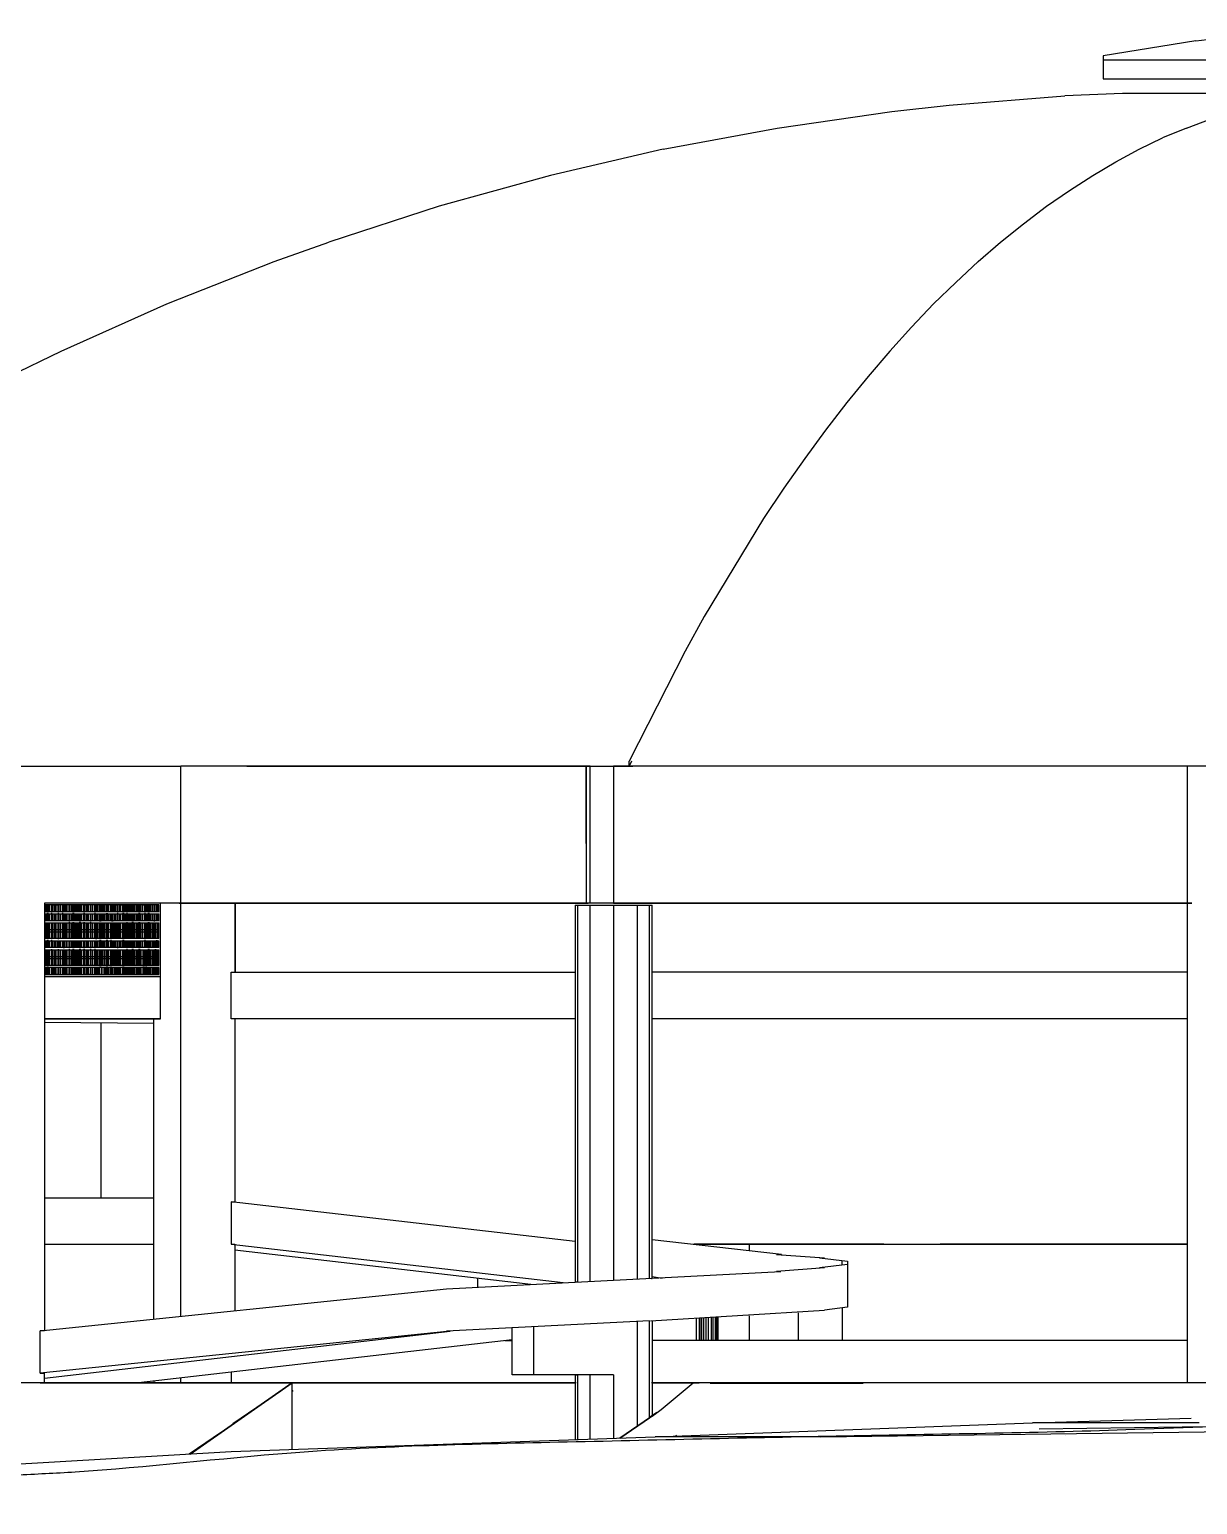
# Model space of a CAD drawing. Extents: x -748 to 161, y 105 to 425.
# Drawn here: x 27.9 to 58.22, y 386.05 to 424.33 of the extents above; entities that cross this region are included whole.
import ezdxf

# ---------------------------------------------------------------- set-up
doc = ezdxf.new("R2010")
doc.units = 0
doc.header["$LTSCALE"] = 2
doc.header["$MEASUREMENT"] = 0
doc.layers.get('0').update_dxf_attribs({"linetype": 'CONTINUOUS'})
doc.layers.add('LINHA_CHAO', color=6, linetype='CONTINUOUS')
doc.layers.add('TEXTO--0-20', color=25, linetype='CONTINUOUS')

msp = doc.modelspace()

# ---------------------------------------------------------------- linework, layer by layer
at = {"color": 7, "linetype": 'Continuous'}
for p, q in [((58.182, 424.028), (60.602, 424.325)), ((58.182, 424.028), (55.775, 423.64)), ((55.775, 423.64), (55.775, 423.541)), ((55.775, 423.541), (61.44, 423.541)), ((55.775, 423.541), (55.775, 423.041)), ((55.775, 423.041), (61.44, 423.041)), ((33.54, 405.207), (42.457, 405.207)), ((42.349, 403.206), (42.349, 405.207)), ((42.349, 405.207), (42.349, 401.655)), ((43.065, 405.207), (43.065, 401.655)), ((43.065, 401.655), (31.829, 401.655)), ((31.302, 398.654), (31.302, 399.754)), ((33.141, 399.862), (42.065, 399.862)), ((33.141, 398.654), (33.141, 399.862)), ((28.287, 398.654), (31.302, 398.654)), ((28.287, 398.654), (31.302, 398.654)), ((29.761, 394.012), (29.761, 398.554)), ((42.065, 398.654), (33.141, 398.654)), ((28.287, 394.012), (31.126, 394.012)), ((42.065, 392.876), (33.141, 393.903)), ((33.141, 393.903), (33.236, 393.903)), ((33.141, 393.903), (33.141, 392.804)), ((33.236, 393.903), (33.236, 393.885)), ((28.287, 392.804), (31.126, 392.804)), ((33.141, 392.804), (33.236, 392.804)), ((33.141, 392.804), (41.754, 391.812)), ((33.236, 392.804), (33.236, 392.786)), ((47.419, 392.542), (44.066, 392.921)), ((45.147, 392.804), (57.952, 392.804)), ((45.215, 392.795), (45.215, 392.804)), ((46.581, 392.804), (46.581, 392.633)), ((33.236, 392.66), (40.915, 391.767)), ((47.297, 392.542), (48.541, 392.452)), ((47.419, 392.542), (47.419, 392.533)), ((48.406, 392.452), (49.136, 392.362)), ((49.001, 392.38), (48.987, 392.362)), ((48.987, 392.362), (48.987, 392.281)), ((49.136, 392.362), (49.136, 391.172)), ((38.725, 391.65), (47.405, 392.101)), ((39.536, 391.695), (39.536, 391.929)), ((45.783, 392.011), (45.783, 392.002)), ((48.541, 392.191), (47.297, 392.101)), ((47.297, 392.101), (47.297, 392.092)), ((49.136, 392.281), (48.406, 392.191)), ((28.179, 390.559), (38.725, 391.65)), ((42.092, 391.83), (42.119, 391.83)), ((49.136, 391.172), (48.541, 391.091)), ((43.998, 390.821), (38.725, 390.55)), ((44.025, 390.821), (48.541, 391.091)), ((45.215, 390.307), (45.215, 390.875)), ((45.31, 390.884), (45.283, 390.875)), ((45.283, 390.875), (45.283, 390.307)), ((45.31, 390.307), (45.31, 390.884)), ((45.35, 390.884), (45.35, 390.307)), ((45.404, 390.307), (45.404, 390.884)), ((45.458, 390.884), (45.458, 390.307)), ((45.526, 390.307), (45.526, 390.893)), ((45.594, 390.893), (45.594, 390.307)), ((45.648, 390.307), (45.648, 390.893)), ((45.742, 390.902), (45.702, 390.902)), ((45.702, 390.902), (45.702, 390.307)), ((45.742, 390.307), (45.742, 390.902)), ((45.783, 390.902), (45.769, 390.902)), ((45.769, 390.902), (45.769, 390.307)), ((45.783, 390.307), (45.783, 390.902)), ((46.581, 390.947), (46.581, 390.307)), ((47.852, 391.028), (47.852, 390.307)), ((49.001, 391.145), (49.001, 390.307)), ((28.287, 390.559), (28.179, 390.559)), ((28.179, 389.46), (28.179, 390.559)), ((38.82, 390.55), (28.179, 389.46)), ((28.287, 390.568), (28.287, 390.559)), ((28.287, 389.333), (38.82, 390.55)), ((40.429, 390.325), (30.734, 389.207)), ((40.239, 390.307), (40.429, 390.307)), ((57.952, 390.307), (44.066, 390.307)), ((45.35, 390.307), (45.31, 390.307)), ((45.769, 390.307), (45.742, 390.307)), ((28.179, 389.46), (28.287, 389.46)), ((28.287, 389.207), (28.287, 389.469)), ((33.141, 389.478), (33.141, 389.207)), ((34.723, 387.486), (34.723, 389.207)), ((42.092, 389.207), (35.237, 389.207)), ((44.066, 389.207), (45.283, 389.207))]:
    msp.add_line(p, q, dxfattribs=at)
at = {"color": 1, "linetype": 'Continuous'}
for p, q in [((51.773, 422.36), (54.774, 422.604)), ((56.275, 422.667), (54.774, 422.604)), ((74.636, 422.667), (56.275, 422.667)), ((47.311, 421.765), (50.285, 422.198)), ((50.285, 422.198), (51.773, 422.36)), ((57.938, 421.765), (58.547, 422)), ((44.35, 421.216), (47.311, 421.765)), ((56.708, 421.216), (57.316, 421.513)), ((57.938, 421.765), (57.316, 421.513)), ((44.35, 421.216), (41.429, 420.54)), ((56.099, 420.891), (56.708, 421.216)), ((55.504, 420.54), (56.099, 420.891)), ((41.429, 420.54), (38.536, 419.737)), ((54.896, 420.152), (55.504, 420.54)), ((54.301, 419.737), (54.896, 420.152)), ((38.536, 419.737), (35.669, 418.809)), ((53.706, 419.287), (54.301, 419.737)), ((53.111, 418.809), (53.706, 419.287)), ((34.25, 418.304), (35.669, 418.809)), ((52.53, 418.304), (53.111, 418.809)), ((31.464, 417.204), (34.25, 418.304)), ((52.53, 418.304), (51.948, 417.763)), ((51.948, 417.763), (51.367, 417.204)), ((28.72, 415.979), (31.464, 417.204)), ((51.367, 417.204), (50.799, 416.6)), ((50.799, 416.6), (50.231, 415.979)), ((27.367, 415.321), (28.72, 415.979)), ((50.231, 415.979), (49.677, 415.321)), ((49.677, 415.321), (49.123, 414.644)), ((49.123, 414.644), (48.568, 413.932)), ((48.568, 413.932), (48.027, 413.193)), ((48.027, 413.193), (47.487, 412.427)), ((47.487, 412.427), (46.959, 411.634)), ((46.959, 411.634), (45.418, 409.092)), ((45.418, 409.092), (44.918, 408.191)), ((44.918, 408.191), (43.471, 405.342)), ((13.265, 405.207), (31.829, 405.207)), ((31.829, 401.655), (31.829, 405.207)), ((28.287, 401.655), (28.287, 390.568)), ((31.789, 401.655), (42.403, 401.655)), ((31.829, 390.929), (31.829, 401.655)), ((33.236, 401.655), (33.236, 399.862)), ((33.249, 399.862), (33.249, 401.655)), ((43.065, 401.655), (57.952, 401.655)), ((31.126, 390.857), (31.126, 398.654)), ((42.065, 398.654), (33.181, 398.654)), ((33.236, 398.654), (33.236, 393.885)), ((28.287, 392.804), (31.126, 392.804)), ((33.236, 392.786), (33.236, 391.082)), ((50.083, 392.804), (45.147, 392.804)), ((57.952, 392.804), (51.543, 392.804)), ((44.066, 390.821), (44.066, 388.351)), ((40.429, 389.415), (40.429, 390.638)), ((40.983, 390.666), (40.983, 389.415)), ((43.065, 389.415), (40.429, 389.415)), ((42.065, 389.415), (42.065, 387.738)), ((35.237, 389.207), (42.065, 389.207)), ((44.066, 389.207), (45.283, 389.207)), ((80.126, 388.198), (48.447, 387.801)), ((54.112, 388.017), (73.825, 388.27))]:
    msp.add_line(p, q, dxfattribs=at)
at = {"color": 30, "linetype": 'Continuous'}
for p, q in [((43.525, 405.342), (43.471, 405.207)), ((43.471, 405.207), (43.471, 405.342)), ((42.132, 405.207), (43.565, 405.207)), ((57.952, 405.207), (43.065, 405.207)), ((42.065, 401.605), (42.065, 391.821)), ((43.065, 401.655), (58.073, 401.655)), ((44.066, 391.92), (44.066, 401.605))]:
    msp.add_line(p, q, dxfattribs=at)
at = {"color": 9, "linetype": 'Continuous'}
for p, q in [((42.457, 405.207), (31.829, 405.207)), ((28.287, 398.564), (31.126, 398.546)), ((44.147, 387.81), (53.936, 388.171)), ((53.936, 388.171), (58.06, 388.288)), ((58.263, 388.171), (53.936, 388.171)), ((33.141, 387.431), (44.147, 387.81)), ((48.487, 387.81), (44.147, 387.81)), ((22.73, 386.81), (33.141, 387.431))]:
    msp.add_line(p, q, dxfattribs=at)
at = {"color": 2, "linetype": 'Continuous'}
for p, q in [((42.457, 401.655), (42.457, 405.207)), ((43.065, 405.207), (43.065, 401.655)), ((31.261, 401.61), (28.287, 401.61)), ((28.327, 401.43), (28.327, 401.61)), ((28.327, 401.61), (28.355, 401.61)), ((28.355, 401.61), (28.355, 401.43)), ((28.368, 401.61), (28.368, 401.43)), ((28.395, 401.43), (28.395, 401.61)), ((28.422, 401.43), (28.422, 401.61)), ((28.463, 401.61), (28.463, 401.43)), ((28.49, 401.43), (28.49, 401.61)), ((28.49, 401.61), (28.53, 401.61)), ((28.503, 401.43), (28.503, 401.61)), ((28.53, 401.61), (28.53, 401.43)), ((28.571, 401.61), (28.571, 401.43)), ((28.598, 401.43), (28.598, 401.61)), ((28.598, 401.61), (28.638, 401.61)), ((28.638, 401.61), (28.638, 401.43)), ((28.665, 401.43), (28.665, 401.61)), ((28.706, 401.43), (28.706, 401.61)), ((28.747, 401.61), (28.747, 401.43)), ((28.774, 401.43), (28.774, 401.61)), ((28.774, 401.61), (28.814, 401.61)), ((28.787, 401.61), (28.787, 401.43)), ((28.814, 401.61), (28.814, 401.43)), ((28.841, 401.61), (28.841, 401.43)), ((28.882, 401.43), (28.882, 401.61)), ((28.949, 401.61), (28.922, 401.61)), ((28.922, 401.61), (28.922, 401.43)), ((28.949, 401.43), (28.949, 401.61)), ((28.99, 401.43), (28.99, 401.61)), ((29.017, 401.61), (29.017, 401.43)), ((29.058, 401.43), (29.058, 401.61)), ((29.058, 401.61), (29.085, 401.61)), ((29.085, 401.61), (29.085, 401.43)), ((29.125, 401.61), (29.125, 401.43)), ((29.166, 401.43), (29.166, 401.61)), ((29.233, 401.61), (29.193, 401.61)), ((29.193, 401.61), (29.193, 401.43)), ((29.206, 401.43), (29.206, 401.61)), ((29.233, 401.43), (29.233, 401.61)), ((29.26, 401.43), (29.26, 401.61)), ((29.301, 401.61), (29.301, 401.43)), ((29.342, 401.43), (29.342, 401.61)), ((29.342, 401.61), (29.369, 401.61)), ((29.369, 401.61), (29.369, 401.43)), ((29.409, 401.61), (29.409, 401.43)), ((29.436, 401.43), (29.436, 401.61)), ((29.504, 401.61), (29.477, 401.61)), ((29.477, 401.61), (29.477, 401.43)), ((29.49, 401.61), (29.49, 401.43)), ((29.504, 401.43), (29.504, 401.61)), ((29.544, 401.43), (29.544, 401.61)), ((29.585, 401.61), (29.585, 401.43)), ((29.612, 401.43), (29.612, 401.61)), ((29.612, 401.61), (29.653, 401.61)), ((29.625, 401.43), (29.625, 401.61)), ((29.653, 401.61), (29.653, 401.43)), ((29.68, 401.61), (29.68, 401.43)), ((29.761, 401.61), (29.72, 401.61)), ((29.72, 401.61), (29.72, 401.43)), ((29.761, 401.43), (29.761, 401.61)), ((29.788, 401.61), (29.788, 401.43)), ((29.828, 401.43), (29.828, 401.61)), ((29.855, 401.43), (29.855, 401.61)), ((29.936, 401.61), (29.896, 401.61)), ((29.896, 401.61), (29.896, 401.43)), ((29.909, 401.61), (29.909, 401.43)), ((29.936, 401.43), (29.936, 401.61)), ((29.963, 401.43), (29.963, 401.61)), ((30.031, 401.61), (30.004, 401.61)), ((30.004, 401.61), (30.004, 401.43)), ((30.031, 401.43), (30.031, 401.61)), ((30.045, 401.43), (30.045, 401.61)), ((30.072, 401.61), (30.072, 401.43)), ((30.112, 401.61), (30.112, 401.43)), ((30.139, 401.43), (30.139, 401.61)), ((30.139, 401.61), (30.18, 401.61)), ((30.18, 401.61), (30.18, 401.43)), ((30.207, 401.43), (30.207, 401.61)), ((30.247, 401.43), (30.247, 401.61)), ((30.274, 401.43), (30.274, 401.61)), ((30.274, 401.61), (30.315, 401.61)), ((30.315, 401.61), (30.315, 401.43)), ((30.329, 401.61), (30.329, 401.43)), ((30.356, 401.43), (30.356, 401.61)), ((30.383, 401.61), (30.383, 401.43)), ((30.423, 401.61), (30.423, 401.43)), ((30.45, 401.43), (30.45, 401.61)), ((30.45, 401.61), (30.491, 401.61)), ((30.464, 401.43), (30.464, 401.61)), ((30.491, 401.61), (30.491, 401.43)), ((30.531, 401.43), (30.531, 401.61)), ((30.599, 401.61), (30.558, 401.61)), ((30.558, 401.61), (30.558, 401.43)), ((30.599, 401.43), (30.599, 401.61)), ((30.626, 401.61), (30.626, 401.43)), ((30.667, 401.61), (30.667, 401.43)), ((30.707, 401.43), (30.707, 401.61)), ((30.707, 401.61), (30.734, 401.61)), ((30.734, 401.61), (30.734, 401.43)), ((30.748, 401.61), (30.748, 401.43)), ((30.775, 401.43), (30.775, 401.61)), ((30.802, 401.43), (30.802, 401.61)), ((30.842, 401.43), (30.842, 401.61)), ((30.842, 401.61), (30.883, 401.61)), ((30.883, 401.61), (30.883, 401.43)), ((30.91, 401.43), (30.91, 401.61)), ((30.951, 401.43), (30.951, 401.61)), ((30.978, 401.61), (30.978, 401.43)), ((31.018, 401.43), (31.018, 401.61)), ((31.018, 401.61), (31.045, 401.61)), ((31.045, 401.61), (31.045, 401.43)), ((31.086, 401.61), (31.086, 401.43)), ((31.153, 401.61), (31.126, 401.61)), ((31.126, 401.61), (31.126, 401.43)), ((31.153, 401.43), (31.153, 401.61)), ((31.194, 401.61), (31.194, 401.43)), ((31.221, 401.61), (31.221, 401.43)), ((31.261, 401.43), (31.261, 401.61)), ((31.302, 399.754), (31.302, 401.655)), ((42.132, 391.827), (42.132, 401.605)), ((42.457, 391.844), (42.457, 401.605)), ((43.065, 401.605), (43.065, 391.875)), ((43.674, 401.605), (43.674, 391.907)), ((43.985, 401.605), (43.985, 391.923)), ((31.261, 401.43), (28.287, 401.43)), ((28.287, 401.376), (31.261, 401.376)), ((31.261, 401.196), (28.287, 401.196)), ((28.287, 401.142), (31.261, 401.142)), ((28.327, 401.196), (28.327, 401.376)), ((28.355, 401.196), (28.327, 401.196)), ((28.327, 400.736), (28.327, 401.142)), ((28.327, 401.142), (28.355, 401.142)), ((28.355, 401.43), (28.395, 401.43)), ((28.395, 401.376), (28.355, 401.376)), ((28.355, 401.376), (28.355, 401.196)), ((28.355, 401.142), (28.355, 400.736)), ((28.368, 401.376), (28.368, 401.196)), ((28.368, 401.142), (28.368, 400.736)), ((28.395, 401.196), (28.395, 401.376)), ((28.395, 400.736), (28.395, 401.142)), ((28.422, 401.196), (28.422, 401.376)), ((28.422, 400.736), (28.422, 401.142)), ((28.463, 401.43), (28.49, 401.43)), ((28.49, 401.376), (28.463, 401.376)), ((28.463, 401.376), (28.463, 401.196)), ((28.463, 401.142), (28.463, 400.736)), ((28.49, 401.196), (28.49, 401.376)), ((28.53, 401.196), (28.49, 401.196)), ((28.49, 400.736), (28.49, 401.142)), ((28.49, 401.142), (28.53, 401.142)), ((28.503, 401.196), (28.503, 401.376)), ((28.503, 400.736), (28.503, 401.142)), ((28.53, 401.376), (28.53, 401.196)), ((28.53, 401.142), (28.53, 400.736)), ((28.571, 401.376), (28.571, 401.196)), ((28.571, 401.142), (28.571, 400.736)), ((28.598, 401.196), (28.598, 401.376)), ((28.638, 401.196), (28.598, 401.196)), ((28.598, 400.736), (28.598, 401.142)), ((28.598, 401.142), (28.638, 401.142)), ((28.638, 401.43), (28.665, 401.43)), ((28.665, 401.376), (28.638, 401.376)), ((28.638, 401.376), (28.638, 401.196)), ((28.638, 401.142), (28.638, 400.736)), ((28.665, 401.196), (28.665, 401.376)), ((28.665, 400.736), (28.665, 401.142)), ((28.706, 401.196), (28.706, 401.376)), ((28.706, 400.736), (28.706, 401.142)), ((28.747, 401.43), (28.774, 401.43)), ((28.774, 401.376), (28.747, 401.376)), ((28.747, 401.376), (28.747, 401.196)), ((28.747, 401.142), (28.747, 400.736)), ((28.774, 401.196), (28.774, 401.376)), ((28.814, 401.196), (28.774, 401.196)), ((28.774, 400.736), (28.774, 401.142)), ((28.787, 401.376), (28.787, 401.196)), ((28.787, 401.142), (28.787, 400.736)), ((28.814, 401.376), (28.814, 401.196)), ((28.814, 401.142), (28.814, 400.736)), ((28.841, 401.376), (28.841, 401.196)), ((28.841, 401.142), (28.841, 400.736)), ((28.922, 401.43), (28.882, 401.43)), ((28.882, 401.196), (28.882, 401.376)), ((28.882, 401.376), (28.922, 401.376)), ((28.882, 400.736), (28.882, 401.142)), ((28.922, 401.376), (28.922, 401.196)), ((28.922, 401.196), (28.949, 401.196)), ((28.949, 401.142), (28.922, 401.142)), ((28.922, 401.142), (28.922, 400.736)), ((28.949, 401.196), (28.949, 401.376)), ((28.949, 400.736), (28.949, 401.142)), ((28.99, 401.196), (28.99, 401.376)), ((28.99, 400.736), (28.99, 401.142)), ((29.017, 401.43), (29.058, 401.43)), ((29.058, 401.376), (29.017, 401.376)), ((29.017, 401.376), (29.017, 401.196)), ((29.058, 401.142), (29.017, 401.142)), ((29.017, 401.142), (29.017, 400.736)), ((29.058, 401.196), (29.058, 401.376)), ((29.085, 401.196), (29.058, 401.196)), ((29.058, 400.736), (29.058, 401.142)), ((29.085, 401.376), (29.085, 401.196)), ((29.085, 401.142), (29.085, 400.736)), ((29.125, 401.376), (29.125, 401.196)), ((29.125, 401.142), (29.125, 400.736)), ((29.193, 401.43), (29.166, 401.43)), ((29.166, 401.196), (29.166, 401.376)), ((29.166, 401.376), (29.193, 401.376)), ((29.166, 400.736), (29.166, 401.142)), ((29.193, 401.376), (29.193, 401.196)), ((29.193, 401.196), (29.233, 401.196)), ((29.233, 401.142), (29.193, 401.142)), ((29.193, 401.142), (29.193, 400.736)), ((29.206, 401.196), (29.206, 401.376)), ((29.206, 400.736), (29.206, 401.142)), ((29.233, 401.196), (29.233, 401.376)), ((29.233, 400.736), (29.233, 401.142)), ((29.26, 401.196), (29.26, 401.376)), ((29.26, 400.736), (29.26, 401.142)), ((29.301, 401.43), (29.342, 401.43)), ((29.342, 401.376), (29.301, 401.376)), ((29.301, 401.376), (29.301, 401.196)), ((29.342, 401.142), (29.301, 401.142)), ((29.301, 401.142), (29.301, 400.736)), ((29.342, 401.196), (29.342, 401.376)), ((29.369, 401.196), (29.342, 401.196)), ((29.342, 400.736), (29.342, 401.142)), ((29.369, 401.376), (29.369, 401.196)), ((29.369, 401.142), (29.369, 400.736)), ((29.409, 401.376), (29.409, 401.196)), ((29.409, 401.142), (29.409, 400.736)), ((29.477, 401.43), (29.436, 401.43)), ((29.436, 401.196), (29.436, 401.376)), ((29.436, 401.376), (29.477, 401.376)), ((29.436, 400.736), (29.436, 401.142)), ((29.477, 401.376), (29.477, 401.196)), ((29.477, 401.196), (29.504, 401.196)), ((29.504, 401.142), (29.477, 401.142)), ((29.477, 401.142), (29.477, 400.736)), ((29.49, 401.376), (29.49, 401.196)), ((29.49, 401.142), (29.49, 400.736)), ((29.504, 401.196), (29.504, 401.376)), ((29.504, 400.736), (29.504, 401.142)), ((29.544, 401.196), (29.544, 401.376)), ((29.544, 400.736), (29.544, 401.142)), ((29.585, 401.43), (29.612, 401.43)), ((29.612, 401.376), (29.585, 401.376)), ((29.585, 401.376), (29.585, 401.196)), ((29.585, 401.142), (29.585, 400.736)), ((29.612, 401.196), (29.612, 401.376)), ((29.653, 401.196), (29.612, 401.196)), ((29.612, 401.142), (29.612, 400.736)), ((29.625, 401.196), (29.625, 401.376)), ((29.625, 400.736), (29.625, 401.142)), ((29.653, 401.376), (29.653, 401.196)), ((29.653, 400.736), (29.653, 401.142)), ((29.68, 401.376), (29.68, 401.196)), ((29.68, 401.142), (29.68, 400.736)), ((29.72, 401.376), (29.72, 401.196)), ((29.72, 401.196), (29.761, 401.196)), ((29.72, 401.142), (29.72, 400.736)), ((29.788, 401.43), (29.761, 401.43)), ((29.761, 401.196), (29.761, 401.376)), ((29.761, 401.376), (29.788, 401.376)), ((29.761, 400.736), (29.761, 401.142)), ((29.761, 401.142), (29.788, 401.142)), ((29.788, 401.376), (29.788, 401.196)), ((29.788, 401.142), (29.788, 400.736)), ((29.828, 401.196), (29.828, 401.376)), ((29.828, 400.736), (29.828, 401.142)), ((29.855, 401.196), (29.855, 401.376)), ((29.896, 401.196), (29.855, 401.196)), ((29.855, 400.736), (29.855, 401.142)), ((29.855, 401.142), (29.896, 401.142)), ((29.936, 401.376), (29.896, 401.376)), ((29.896, 401.376), (29.896, 401.196)), ((29.896, 401.142), (29.896, 400.736)), ((29.909, 401.376), (29.909, 401.196)), ((29.909, 401.142), (29.909, 400.736)), ((29.936, 401.196), (29.936, 401.376)), ((29.936, 400.736), (29.936, 401.142)), ((29.963, 401.196), (29.963, 401.376)), ((29.963, 400.736), (29.963, 401.142)), ((30.004, 401.196), (30.004, 401.376)), ((30.004, 401.142), (30.004, 400.736)), ((30.072, 401.43), (30.031, 401.43)), ((30.031, 401.376), (30.031, 401.196)), ((30.031, 401.196), (30.072, 401.196)), ((30.031, 400.736), (30.031, 401.142)), ((30.031, 401.142), (30.072, 401.142)), ((30.045, 401.196), (30.045, 401.376)), ((30.045, 400.736), (30.045, 401.142)), ((30.072, 401.196), (30.072, 401.376)), ((30.072, 401.142), (30.072, 400.736)), ((30.112, 401.376), (30.112, 401.196)), ((30.112, 401.142), (30.112, 400.736)), ((30.139, 401.196), (30.139, 401.376)), ((30.18, 401.196), (30.139, 401.196)), ((30.139, 400.736), (30.139, 401.142)), ((30.18, 401.43), (30.207, 401.43)), ((30.207, 401.376), (30.18, 401.376)), ((30.18, 401.376), (30.18, 401.196)), ((30.18, 400.736), (30.18, 401.142)), ((30.18, 401.142), (30.207, 401.142)), ((30.207, 401.196), (30.207, 401.376)), ((30.207, 401.142), (30.207, 400.736)), ((30.247, 401.196), (30.247, 401.376)), ((30.247, 400.736), (30.247, 401.142)), ((30.274, 401.196), (30.274, 401.376)), ((30.315, 401.196), (30.274, 401.196)), ((30.274, 400.736), (30.274, 401.142)), ((30.274, 401.142), (30.315, 401.142)), ((30.315, 401.43), (30.356, 401.43)), ((30.356, 401.376), (30.315, 401.376)), ((30.315, 401.376), (30.315, 401.196)), ((30.315, 401.142), (30.315, 400.736)), ((30.329, 401.376), (30.329, 401.196)), ((30.329, 401.142), (30.329, 400.736)), ((30.356, 401.196), (30.356, 401.376)), ((30.356, 400.736), (30.356, 401.142)), ((30.383, 401.376), (30.383, 401.196)), ((30.383, 401.142), (30.383, 400.736)), ((30.423, 401.43), (30.45, 401.43)), ((30.45, 401.376), (30.423, 401.376)), ((30.423, 401.376), (30.423, 401.196)), ((30.45, 401.142), (30.423, 401.142)), ((30.423, 401.142), (30.423, 400.736)), ((30.45, 401.196), (30.45, 401.376)), ((30.491, 401.196), (30.45, 401.196)), ((30.45, 400.736), (30.45, 401.142)), ((30.464, 401.196), (30.464, 401.376)), ((30.464, 400.736), (30.464, 401.142)), ((30.491, 401.376), (30.491, 401.196)), ((30.491, 401.142), (30.491, 400.736)), ((30.531, 401.196), (30.531, 401.376)), ((30.531, 400.736), (30.531, 401.142)), ((30.558, 401.376), (30.558, 401.196)), ((30.558, 401.196), (30.599, 401.196)), ((30.599, 401.142), (30.558, 401.142)), ((30.558, 401.142), (30.558, 400.736)), ((30.626, 401.43), (30.599, 401.43)), ((30.599, 401.196), (30.599, 401.376)), ((30.599, 401.376), (30.626, 401.376)), ((30.599, 400.736), (30.599, 401.142)), ((30.626, 401.376), (30.626, 401.196)), ((30.626, 401.142), (30.626, 400.736)), ((30.667, 401.376), (30.667, 401.196)), ((30.667, 401.142), (30.667, 400.736)), ((30.707, 401.196), (30.707, 401.376)), ((30.734, 401.196), (30.707, 401.196)), ((30.707, 400.736), (30.707, 401.142)), ((30.734, 401.43), (30.775, 401.43)), ((30.775, 401.376), (30.734, 401.376)), ((30.734, 401.376), (30.734, 401.196)), ((30.775, 401.142), (30.734, 401.142)), ((30.734, 401.142), (30.734, 400.736)), ((30.748, 401.376), (30.748, 401.196)), ((30.748, 401.142), (30.748, 400.736)), ((30.775, 401.196), (30.775, 401.376)), ((30.775, 400.736), (30.775, 401.142)), ((30.802, 401.196), (30.802, 401.376)), ((30.802, 400.736), (30.802, 401.142)), ((30.842, 401.196), (30.842, 401.376)), ((30.883, 401.196), (30.842, 401.196)), ((30.842, 400.736), (30.842, 401.142)), ((30.842, 401.142), (30.883, 401.142)), ((30.883, 401.43), (30.91, 401.43)), ((30.91, 401.376), (30.883, 401.376)), ((30.883, 401.376), (30.883, 401.196)), ((30.883, 401.142), (30.883, 400.736)), ((30.91, 401.196), (30.91, 401.376)), ((30.91, 400.736), (30.91, 401.142)), ((30.951, 401.196), (30.951, 401.376)), ((30.951, 400.736), (30.951, 401.142)), ((30.978, 401.43), (31.018, 401.43)), ((31.018, 401.376), (30.978, 401.376)), ((30.978, 401.376), (30.978, 401.196)), ((31.018, 401.142), (30.978, 401.142)), ((30.978, 401.142), (30.978, 400.736)), ((31.018, 401.196), (31.018, 401.376)), ((31.045, 401.196), (31.018, 401.196)), ((31.018, 400.736), (31.018, 401.142)), ((31.045, 401.376), (31.045, 401.196)), ((31.045, 401.142), (31.045, 400.736)), ((31.086, 401.376), (31.086, 401.196)), ((31.086, 401.142), (31.086, 400.736)), ((31.126, 401.376), (31.126, 401.196)), ((31.126, 401.196), (31.153, 401.196)), ((31.126, 400.736), (31.126, 401.142)), ((31.194, 401.43), (31.153, 401.43)), ((31.153, 401.196), (31.153, 401.376)), ((31.153, 401.376), (31.194, 401.376)), ((31.153, 401.142), (31.153, 400.736)), ((31.194, 401.376), (31.194, 401.196)), ((31.194, 400.736), (31.194, 401.142)), ((31.221, 401.376), (31.221, 401.196)), ((31.221, 401.142), (31.221, 400.736)), ((31.261, 401.196), (31.261, 401.376)), ((31.261, 400.736), (31.261, 401.142)), ((31.261, 400.961), (28.287, 400.961)), ((28.287, 400.916), (31.261, 400.916)), ((31.261, 400.736), (28.287, 400.736)), ((28.355, 400.736), (28.395, 400.736)), ((28.463, 400.736), (28.49, 400.736)), ((28.638, 400.736), (28.665, 400.736)), ((28.814, 400.736), (28.774, 400.736)), ((28.922, 400.736), (28.882, 400.736)), ((29.085, 400.736), (29.058, 400.736)), ((29.193, 400.736), (29.166, 400.736)), ((29.369, 400.736), (29.342, 400.736)), ((29.477, 400.736), (29.436, 400.736)), ((29.612, 400.736), (29.653, 400.736)), ((29.72, 400.736), (29.761, 400.736)), ((29.896, 400.736), (29.936, 400.736)), ((30.004, 400.736), (30.031, 400.736)), ((30.315, 400.736), (30.356, 400.736)), ((30.491, 400.736), (30.45, 400.736)), ((30.626, 400.736), (30.599, 400.736)), ((30.734, 400.736), (30.707, 400.736)), ((30.883, 400.736), (30.91, 400.736)), ((31.045, 400.736), (31.018, 400.736)), ((31.153, 400.736), (31.126, 400.736)), ((31.221, 400.736), (31.194, 400.736)), ((28.287, 400.682), (31.261, 400.682)), ((31.261, 400.502), (28.287, 400.502)), ((28.287, 400.448), (31.261, 400.448)), ((28.327, 400.502), (28.327, 400.682)), ((28.355, 400.502), (28.327, 400.502)), ((28.327, 400.042), (28.327, 400.448)), ((28.327, 400.448), (28.355, 400.448)), ((28.395, 400.682), (28.355, 400.682)), ((28.355, 400.682), (28.355, 400.502)), ((28.355, 400.448), (28.355, 400.042)), ((28.368, 400.682), (28.368, 400.502)), ((28.368, 400.448), (28.368, 400.042)), ((28.395, 400.502), (28.395, 400.682)), ((28.395, 400.042), (28.395, 400.448)), ((28.422, 400.502), (28.422, 400.682)), ((28.422, 400.042), (28.422, 400.448)), ((28.49, 400.682), (28.463, 400.682)), ((28.463, 400.682), (28.463, 400.502)), ((28.49, 400.448), (28.463, 400.448)), ((28.463, 400.448), (28.463, 400.042)), ((28.49, 400.502), (28.49, 400.682)), ((28.53, 400.502), (28.49, 400.502)), ((28.49, 400.042), (28.49, 400.448)), ((28.503, 400.502), (28.503, 400.682)), ((28.503, 400.042), (28.503, 400.448)), ((28.53, 400.682), (28.53, 400.502)), ((28.53, 400.448), (28.53, 400.042)), ((28.571, 400.682), (28.571, 400.502)), ((28.571, 400.448), (28.571, 400.042)), ((28.598, 400.502), (28.598, 400.682)), ((28.598, 400.042), (28.598, 400.448)), ((28.638, 400.502), (28.638, 400.682)), ((28.638, 400.682), (28.665, 400.682)), ((28.665, 400.448), (28.638, 400.448)), ((28.638, 400.448), (28.638, 400.042)), ((28.665, 400.682), (28.665, 400.502)), ((28.665, 400.042), (28.665, 400.448)), ((28.706, 400.502), (28.706, 400.682)), ((28.706, 400.042), (28.706, 400.448)), ((28.747, 400.682), (28.747, 400.502)), ((28.747, 400.448), (28.747, 400.042)), ((28.774, 400.682), (28.774, 400.502)), ((28.774, 400.502), (28.814, 400.502)), ((28.774, 400.042), (28.774, 400.448)), ((28.787, 400.682), (28.787, 400.502)), ((28.787, 400.448), (28.787, 400.042)), ((28.814, 400.502), (28.814, 400.682)), ((28.814, 400.448), (28.814, 400.042)), ((28.841, 400.682), (28.841, 400.502)), ((28.841, 400.448), (28.841, 400.042)), ((28.882, 400.502), (28.882, 400.682)), ((28.882, 400.682), (28.922, 400.682)), ((28.882, 400.042), (28.882, 400.448)), ((28.922, 400.682), (28.922, 400.502)), ((28.922, 400.502), (28.949, 400.502)), ((28.949, 400.448), (28.922, 400.448)), ((28.922, 400.448), (28.922, 400.042)), ((28.949, 400.502), (28.949, 400.682)), ((28.949, 400.042), (28.949, 400.448)), ((28.99, 400.502), (28.99, 400.682)), ((28.99, 400.042), (28.99, 400.448)), ((29.017, 400.682), (29.017, 400.502)), ((29.017, 400.502), (29.058, 400.502)), ((29.058, 400.448), (29.017, 400.448)), ((29.017, 400.448), (29.017, 400.042)), ((29.058, 400.502), (29.058, 400.682)), ((29.058, 400.682), (29.085, 400.682)), ((29.058, 400.042), (29.058, 400.448)), ((29.085, 400.682), (29.085, 400.502)), ((29.085, 400.448), (29.085, 400.042)), ((29.125, 400.682), (29.125, 400.502)), ((29.125, 400.448), (29.125, 400.042)), ((29.166, 400.502), (29.166, 400.682)), ((29.166, 400.682), (29.193, 400.682)), ((29.166, 400.042), (29.166, 400.448)), ((29.193, 400.682), (29.193, 400.502)), ((29.193, 400.502), (29.233, 400.502)), ((29.233, 400.448), (29.193, 400.448)), ((29.193, 400.448), (29.193, 400.042)), ((29.206, 400.502), (29.206, 400.682)), ((29.206, 400.042), (29.206, 400.448)), ((29.233, 400.502), (29.233, 400.682)), ((29.233, 400.042), (29.233, 400.448)), ((29.26, 400.502), (29.26, 400.682)), ((29.26, 400.042), (29.26, 400.448)), ((29.301, 400.682), (29.301, 400.502)), ((29.301, 400.502), (29.342, 400.502)), ((29.342, 400.448), (29.301, 400.448)), ((29.301, 400.448), (29.301, 400.042)), ((29.342, 400.502), (29.342, 400.682)), ((29.342, 400.682), (29.369, 400.682)), ((29.342, 400.042), (29.342, 400.448)), ((29.369, 400.682), (29.369, 400.502)), ((29.369, 400.448), (29.369, 400.042)), ((29.409, 400.682), (29.409, 400.502)), ((29.409, 400.448), (29.409, 400.042)), ((29.436, 400.502), (29.436, 400.682)), ((29.436, 400.682), (29.477, 400.682)), ((29.436, 400.042), (29.436, 400.448)), ((29.477, 400.682), (29.477, 400.502)), ((29.477, 400.502), (29.504, 400.502)), ((29.504, 400.448), (29.477, 400.448)), ((29.477, 400.448), (29.477, 400.042)), ((29.49, 400.682), (29.49, 400.502)), ((29.49, 400.448), (29.49, 400.042)), ((29.504, 400.502), (29.504, 400.682)), ((29.504, 400.042), (29.504, 400.448)), ((29.544, 400.502), (29.544, 400.682)), ((29.544, 400.042), (29.544, 400.448)), ((29.585, 400.682), (29.585, 400.502)), ((29.585, 400.502), (29.612, 400.502)), ((29.612, 400.448), (29.585, 400.448)), ((29.585, 400.448), (29.585, 400.042)), ((29.612, 400.502), (29.612, 400.682)), ((29.612, 400.682), (29.653, 400.682)), ((29.612, 400.042), (29.612, 400.448)), ((29.625, 400.502), (29.625, 400.682)), ((29.625, 400.042), (29.625, 400.448)), ((29.653, 400.682), (29.653, 400.502)), ((29.653, 400.448), (29.653, 400.042)), ((29.68, 400.682), (29.68, 400.502)), ((29.68, 400.448), (29.68, 400.042)), ((29.761, 400.682), (29.72, 400.682)), ((29.72, 400.682), (29.72, 400.502)), ((29.72, 400.448), (29.72, 400.042)), ((29.761, 400.502), (29.761, 400.682)), ((29.788, 400.502), (29.761, 400.502)), ((29.761, 400.042), (29.761, 400.448)), ((29.761, 400.448), (29.788, 400.448)), ((29.788, 400.682), (29.788, 400.502)), ((29.788, 400.448), (29.788, 400.042)), ((29.828, 400.502), (29.828, 400.682)), ((29.828, 400.448), (29.828, 400.042)), ((29.855, 400.502), (29.855, 400.682)), ((29.896, 400.502), (29.855, 400.502)), ((29.855, 400.042), (29.855, 400.448)), ((29.855, 400.448), (29.896, 400.448)), ((29.936, 400.682), (29.896, 400.682)), ((29.896, 400.682), (29.896, 400.502)), ((29.896, 400.448), (29.896, 400.042)), ((29.909, 400.682), (29.909, 400.502)), ((29.909, 400.448), (29.909, 400.042)), ((29.936, 400.502), (29.936, 400.682)), ((29.936, 400.042), (29.936, 400.448)), ((29.963, 400.502), (29.963, 400.682)), ((29.963, 400.042), (29.963, 400.448)), ((30.031, 400.682), (30.004, 400.682)), ((30.004, 400.682), (30.004, 400.502)), ((30.004, 400.448), (30.004, 400.042)), ((30.031, 400.502), (30.031, 400.682)), ((30.072, 400.502), (30.031, 400.502)), ((30.031, 400.042), (30.031, 400.448)), ((30.031, 400.448), (30.072, 400.448)), ((30.045, 400.502), (30.045, 400.682)), ((30.045, 400.042), (30.045, 400.448)), ((30.072, 400.682), (30.072, 400.502)), ((30.072, 400.448), (30.072, 400.042)), ((30.112, 400.682), (30.112, 400.502)), ((30.112, 400.448), (30.112, 400.042)), ((30.139, 400.502), (30.139, 400.682)), ((30.139, 400.042), (30.139, 400.448)), ((30.18, 400.682), (30.18, 400.502)), ((30.18, 400.502), (30.207, 400.502)), ((30.18, 400.042), (30.18, 400.448)), ((30.207, 400.502), (30.207, 400.682)), ((30.207, 400.448), (30.207, 400.042)), ((30.247, 400.502), (30.247, 400.682)), ((30.247, 400.042), (30.247, 400.448)), ((30.274, 400.682), (30.274, 400.502)), ((30.274, 400.042), (30.274, 400.448)), ((30.274, 400.448), (30.315, 400.448)), ((30.356, 400.682), (30.315, 400.682)), ((30.315, 400.682), (30.315, 400.502)), ((30.315, 400.448), (30.315, 400.042)), ((30.329, 400.682), (30.329, 400.502)), ((30.329, 400.448), (30.329, 400.042)), ((30.356, 400.502), (30.356, 400.682)), ((30.356, 400.042), (30.356, 400.448)), ((30.383, 400.682), (30.383, 400.502)), ((30.383, 400.448), (30.383, 400.042)), ((30.423, 400.682), (30.423, 400.502)), ((30.423, 400.502), (30.45, 400.502)), ((30.45, 400.448), (30.423, 400.448)), ((30.423, 400.448), (30.423, 400.042)), ((30.45, 400.502), (30.45, 400.682)), ((30.45, 400.682), (30.491, 400.682)), ((30.45, 400.042), (30.45, 400.448)), ((30.464, 400.502), (30.464, 400.682)), ((30.464, 400.042), (30.464, 400.448)), ((30.491, 400.682), (30.491, 400.502)), ((30.491, 400.448), (30.491, 400.042)), ((30.531, 400.502), (30.531, 400.682)), ((30.531, 400.042), (30.531, 400.448)), ((30.558, 400.682), (30.558, 400.502)), ((30.558, 400.502), (30.599, 400.502)), ((30.599, 400.448), (30.558, 400.448)), ((30.558, 400.448), (30.558, 400.042)), ((30.599, 400.502), (30.599, 400.682)), ((30.599, 400.682), (30.626, 400.682)), ((30.599, 400.042), (30.599, 400.448)), ((30.626, 400.682), (30.626, 400.502)), ((30.626, 400.448), (30.626, 400.042)), ((30.667, 400.682), (30.667, 400.502)), ((30.667, 400.448), (30.667, 400.042)), ((30.707, 400.502), (30.707, 400.682)), ((30.707, 400.682), (30.734, 400.682)), ((30.707, 400.042), (30.707, 400.448)), ((30.734, 400.682), (30.734, 400.502)), ((30.734, 400.502), (30.775, 400.502)), ((30.775, 400.448), (30.734, 400.448)), ((30.734, 400.448), (30.734, 400.042)), ((30.748, 400.682), (30.748, 400.502)), ((30.748, 400.448), (30.748, 400.042)), ((30.775, 400.502), (30.775, 400.682)), ((30.775, 400.042), (30.775, 400.448)), ((30.802, 400.502), (30.802, 400.682)), ((30.802, 400.042), (30.802, 400.448)), ((30.802, 400.448), (30.842, 400.448)), ((30.842, 400.502), (30.842, 400.682)), ((30.883, 400.502), (30.842, 400.502)), ((30.842, 400.448), (30.842, 400.042)), ((30.91, 400.682), (30.883, 400.682)), ((30.883, 400.682), (30.883, 400.502)), ((30.883, 400.042), (30.883, 400.448)), ((30.883, 400.448), (30.91, 400.448)), ((30.91, 400.502), (30.91, 400.682)), ((30.91, 400.448), (30.91, 400.042)), ((30.951, 400.502), (30.951, 400.682)), ((30.951, 400.042), (30.951, 400.448)), ((30.978, 400.682), (30.978, 400.502)), ((30.978, 400.502), (31.018, 400.502)), ((31.018, 400.448), (30.978, 400.448)), ((30.978, 400.448), (30.978, 400.042)), ((31.018, 400.502), (31.018, 400.682)), ((31.018, 400.682), (31.045, 400.682)), ((31.018, 400.042), (31.018, 400.448)), ((31.045, 400.682), (31.045, 400.502)), ((31.045, 400.448), (31.045, 400.042)), ((31.086, 400.682), (31.086, 400.502)), ((31.086, 400.448), (31.086, 400.042)), ((31.126, 400.502), (31.126, 400.682)), ((31.126, 400.682), (31.153, 400.682)), ((31.126, 400.042), (31.126, 400.448)), ((31.153, 400.682), (31.153, 400.502)), ((31.194, 400.448), (31.153, 400.448)), ((31.153, 400.448), (31.153, 400.042)), ((31.221, 400.682), (31.194, 400.682)), ((31.194, 400.682), (31.194, 400.502)), ((31.194, 400.042), (31.194, 400.448)), ((31.221, 400.502), (31.221, 400.682)), ((31.221, 400.042), (31.221, 400.448)), ((31.261, 400.502), (31.261, 400.682)), ((31.261, 400.042), (31.261, 400.448)), ((31.261, 400.267), (28.287, 400.267)), ((28.287, 400.222), (31.261, 400.222)), ((31.261, 400.042), (28.287, 400.042)), ((31.261, 399.988), (28.287, 399.988)), ((28.327, 399.808), (28.327, 399.988)), ((28.355, 400.042), (28.395, 400.042)), ((28.395, 399.988), (28.355, 399.988)), ((28.355, 399.988), (28.355, 399.808)), ((28.368, 399.988), (28.368, 399.808)), ((28.395, 399.808), (28.395, 399.988)), ((28.422, 399.808), (28.422, 399.988)), ((28.463, 399.988), (28.463, 399.808)), ((28.53, 400.042), (28.49, 400.042)), ((28.49, 399.808), (28.49, 399.988)), ((28.49, 399.988), (28.53, 399.988)), ((28.503, 399.988), (28.503, 399.808)), ((28.53, 399.988), (28.53, 399.808)), ((28.571, 399.988), (28.571, 399.808)), ((28.598, 399.808), (28.598, 399.988)), ((28.665, 399.988), (28.638, 399.988)), ((28.638, 399.988), (28.638, 399.808)), ((28.665, 399.808), (28.665, 399.988)), ((28.706, 399.808), (28.706, 399.988)), ((28.774, 399.988), (28.747, 399.988)), ((28.747, 399.988), (28.747, 399.808)), ((28.814, 400.042), (28.774, 400.042)), ((28.774, 399.808), (28.774, 399.988)), ((28.787, 399.988), (28.787, 399.808)), ((28.814, 399.988), (28.814, 399.808)), ((28.841, 399.988), (28.841, 399.808)), ((28.922, 400.042), (28.882, 400.042)), ((28.882, 399.808), (28.882, 399.988)), ((28.949, 399.988), (28.922, 399.988)), ((28.922, 399.988), (28.922, 399.808)), ((28.949, 399.808), (28.949, 399.988)), ((28.99, 399.808), (28.99, 399.988)), ((29.058, 399.988), (29.017, 399.988)), ((29.017, 399.988), (29.017, 399.808)), ((29.085, 400.042), (29.058, 400.042)), ((29.058, 399.808), (29.058, 399.988)), ((29.085, 399.988), (29.085, 399.808)), ((29.125, 399.988), (29.125, 399.808)), ((29.193, 400.042), (29.166, 400.042)), ((29.166, 399.808), (29.166, 399.988)), ((29.233, 399.988), (29.193, 399.988)), ((29.193, 399.988), (29.193, 399.808)), ((29.206, 399.808), (29.206, 399.988)), ((29.233, 399.808), (29.233, 399.988)), ((29.26, 399.808), (29.26, 399.988)), ((29.342, 399.988), (29.301, 399.988)), ((29.301, 399.988), (29.301, 399.808)), ((29.369, 400.042), (29.342, 400.042)), ((29.342, 399.808), (29.342, 399.988)), ((29.369, 399.988), (29.369, 399.808)), ((29.409, 399.988), (29.409, 399.808)), ((29.477, 400.042), (29.436, 400.042)), ((29.436, 399.808), (29.436, 399.988)), ((29.504, 399.988), (29.477, 399.988)), ((29.477, 399.988), (29.477, 399.808)), ((29.49, 399.988), (29.49, 399.808)), ((29.504, 399.808), (29.504, 399.988)), ((29.544, 399.808), (29.544, 399.988)), ((29.612, 399.988), (29.585, 399.988)), ((29.585, 399.988), (29.585, 399.808)), ((29.653, 400.042), (29.612, 400.042)), ((29.612, 399.808), (29.612, 399.988)), ((29.625, 399.808), (29.625, 399.988)), ((29.653, 399.988), (29.653, 399.808)), ((29.68, 399.988), (29.68, 399.808)), ((29.72, 400.042), (29.761, 400.042)), ((29.72, 399.808), (29.72, 399.988)), ((29.788, 399.988), (29.761, 399.988)), ((29.761, 399.988), (29.761, 399.808)), ((29.788, 399.808), (29.788, 399.988)), ((29.828, 399.988), (29.828, 399.808)), ((29.896, 399.988), (29.855, 399.988)), ((29.855, 399.988), (29.855, 399.808)), ((29.896, 400.042), (29.936, 400.042)), ((29.896, 399.808), (29.896, 399.988)), ((29.909, 399.988), (29.909, 399.808)), ((29.936, 399.988), (29.936, 399.808)), ((29.963, 399.808), (29.963, 399.988)), ((30.004, 400.042), (30.031, 400.042)), ((30.004, 399.808), (30.004, 399.988)), ((30.072, 399.988), (30.031, 399.988)), ((30.031, 399.988), (30.031, 399.808)), ((30.045, 399.808), (30.045, 399.988)), ((30.072, 399.808), (30.072, 399.988)), ((30.112, 399.988), (30.112, 399.808)), ((30.18, 399.988), (30.139, 399.988)), ((30.139, 399.988), (30.139, 399.808)), ((30.207, 400.042), (30.18, 400.042)), ((30.18, 399.808), (30.18, 399.988)), ((30.207, 399.988), (30.207, 399.808)), ((30.247, 399.808), (30.247, 399.988)), ((30.274, 399.808), (30.274, 399.988)), ((30.315, 400.042), (30.356, 400.042)), ((30.356, 399.988), (30.315, 399.988)), ((30.315, 399.988), (30.315, 399.808)), ((30.329, 399.988), (30.329, 399.808)), ((30.356, 399.808), (30.356, 399.988)), ((30.383, 399.988), (30.383, 399.808)), ((30.423, 399.988), (30.423, 399.808)), ((30.491, 400.042), (30.45, 400.042)), ((30.45, 399.808), (30.45, 399.988)), ((30.45, 399.988), (30.491, 399.988)), ((30.464, 399.808), (30.464, 399.988)), ((30.491, 399.988), (30.491, 399.808)), ((30.531, 399.808), (30.531, 399.988)), ((30.558, 399.988), (30.558, 399.808)), ((30.626, 400.042), (30.599, 400.042)), ((30.599, 399.808), (30.599, 399.988)), ((30.599, 399.988), (30.626, 399.988)), ((30.626, 399.988), (30.626, 399.808)), ((30.667, 399.988), (30.667, 399.808)), ((30.734, 400.042), (30.707, 400.042)), ((30.707, 399.808), (30.707, 399.988)), ((30.707, 399.988), (30.734, 399.988)), ((30.734, 399.988), (30.734, 399.808)), ((30.748, 399.988), (30.748, 399.808)), ((30.775, 399.808), (30.775, 399.988)), ((30.802, 399.808), (30.802, 399.988)), ((30.842, 400.042), (30.883, 400.042)), ((30.883, 399.988), (30.842, 399.988)), ((30.842, 399.988), (30.842, 399.808)), ((30.883, 399.808), (30.883, 399.988)), ((30.91, 400.042), (30.951, 400.042)), ((30.951, 399.988), (30.91, 399.988)), ((30.91, 399.988), (30.91, 399.808)), ((30.951, 399.808), (30.951, 399.988)), ((30.978, 399.988), (30.978, 399.808)), ((31.045, 400.042), (31.018, 400.042)), ((31.018, 399.808), (31.018, 399.988)), ((31.018, 399.988), (31.045, 399.988)), ((31.045, 399.988), (31.045, 399.808)), ((31.086, 399.988), (31.086, 399.808)), ((31.153, 400.042), (31.126, 400.042)), ((31.126, 399.808), (31.126, 399.988)), ((31.126, 399.988), (31.153, 399.988)), ((31.153, 399.988), (31.153, 399.808)), ((31.194, 399.808), (31.194, 399.988)), ((31.221, 399.808), (31.221, 399.988)), ((31.261, 399.808), (31.261, 399.988)), ((28.287, 399.808), (31.261, 399.808)), ((28.287, 399.754), (31.302, 399.754)), ((28.355, 399.808), (28.327, 399.808)), ((28.463, 399.808), (28.49, 399.808)), ((28.638, 399.808), (28.598, 399.808)), ((28.814, 399.808), (28.774, 399.808)), ((28.922, 399.808), (28.882, 399.808)), ((29.085, 399.808), (29.058, 399.808)), ((29.193, 399.808), (29.166, 399.808)), ((29.369, 399.808), (29.342, 399.808)), ((29.477, 399.808), (29.436, 399.808)), ((29.653, 399.808), (29.612, 399.808)), ((29.761, 399.808), (29.72, 399.808)), ((29.936, 399.808), (29.896, 399.808)), ((30.031, 399.808), (30.004, 399.808)), ((30.207, 399.808), (30.18, 399.808)), ((30.315, 399.808), (30.274, 399.808)), ((30.423, 399.808), (30.45, 399.808)), ((30.558, 399.808), (30.599, 399.808)), ((30.734, 399.808), (30.775, 399.808)), ((30.842, 399.808), (30.802, 399.808)), ((30.91, 399.808), (30.883, 399.808)), ((30.978, 399.808), (31.018, 399.808)), ((31.153, 399.808), (31.194, 399.808)), ((43.674, 390.804), (43.674, 388.08)), ((43.985, 390.82), (43.985, 388.293)), ((42.132, 387.741), (42.132, 389.415)), ((42.457, 387.752), (42.457, 389.415)), ((43.065, 389.415), (43.065, 387.773)), ((35.237, 389.207), (42.065, 389.207)), ((44.066, 389.207), (45.283, 389.207))]:
    msp.add_line(p, q, dxfattribs=at)
at = {"color": 5, "linetype": 'Continuous'}
for p, q in [((57.952, 405.207), (57.952, 389.207)), ((63.949, 405.207), (57.952, 405.207)), ((33.236, 399.862), (33.249, 399.862)), ((44.052, 391.92), (44.066, 391.92)), ((42.065, 391.821), (42.092, 391.83)), ((31.126, 389.252), (31.126, 389.207)), ((31.829, 389.207), (31.829, 389.333)), ((42.092, 389.415), (42.132, 389.415)), ((28.179, 389.207), (35.237, 389.207)), ((34.723, 389.207), (32.073, 387.359)), ((44.16, 388.414), (43.227, 387.774)), ((42.065, 387.738), (42.092, 387.738))]:
    msp.add_line(p, q, dxfattribs=at)
at = {"color": 51, "linetype": 'Continuous'}
for p, q in [((42.349, 401.655), (28.287, 401.655)), ((58.073, 401.655), (43.065, 401.655))]:
    msp.add_line(p, q, dxfattribs=at)
at = {"color": 20, "linetype": 'Continuous'}
for p, q in [((57.952, 399.862), (44.066, 399.862)), ((57.952, 398.654), (44.066, 398.654))]:
    msp.add_line(p, q, dxfattribs=at)
at = {"color": 4, "linetype": 'Continuous'}
for p, q in [((31.302, 398.654), (28.287, 398.654)), ((42.065, 398.654), (33.236, 398.654)), ((33.236, 392.786), (33.236, 392.66)), ((45.147, 392.804), (46.594, 392.804)), ((44.066, 391.965), (44.323, 391.929))]:
    msp.add_line(p, q, dxfattribs=at)
at = {"color": 3, "linetype": 'Continuous'}
for p, q in [((42.065, 389.207), (22.703, 389.207)), ((34.723, 389.207), (24.109, 389.207)), ((34.425, 388.991), (33.181, 388.144)), ((34.723, 389.207), (34.425, 388.991)), ((34.75, 389), (34.723, 388.982)), ((35.061, 389.207), (35.237, 389.207)), ((44.296, 388.513), (45.128, 389.207)), ((61.589, 389.207), (45.128, 389.207)), ((45.567, 389.198), (49.542, 389.198)), ((44.066, 388.342), (44.296, 388.513)), ((43.227, 387.774), (44.16, 388.414)), ((44.187, 388.441), (44.025, 388.324)), ((44.025, 388.324), (44.066, 388.342)), ((32.884, 387.927), (32.046, 387.359)), ((44.674, 387.828), (44.701, 387.855)), ((54.788, 387.837), (54.788, 387.837)), ((57.059, 387.864), (57.059, 387.864))]:
    msp.add_line(p, q, dxfattribs=at)
at = {"color": 6, "linetype": 'Continuous'}
for p, q in [((32.073, 387.359), (34.723, 389.207)), ((35.237, 389.198), (35.237, 389.216)), ((45.283, 389.207), (44.052, 389.207)), ((69.296, 389.207), (49.69, 389.207))]:
    msp.add_line(p, q, dxfattribs=at)
at = {"layer": 'LINHA_CHAO'}
msp.add_spline([(-14.543, 386.052), (1.16, 386.335), (15.123, 386.537), (27.548, 386.821), (29.086, 386.901), (34.696, 387.396), (41.86, 387.679), (49.307, 387.841), (56.591, 388.003), (64.637, 388.326), (73.298, 388.367), (83.416, 388.286), (93.575, 388.164), (103.197, 388), (112.02, 387.919), (120.236, 387.757), (125.943, 387.676), (136.211, 387.635), (144.387, 387.514), (152.076, 387.514), (156.852, 387.474)], degree=3, dxfattribs=at)
at = {"layer": 'TEXTO--0-20', "ltscale": 0.5}
msp.add_line((42.065, 401.605), (44.066, 401.605), dxfattribs=at)

doc.saveas('drawing.dxf')
